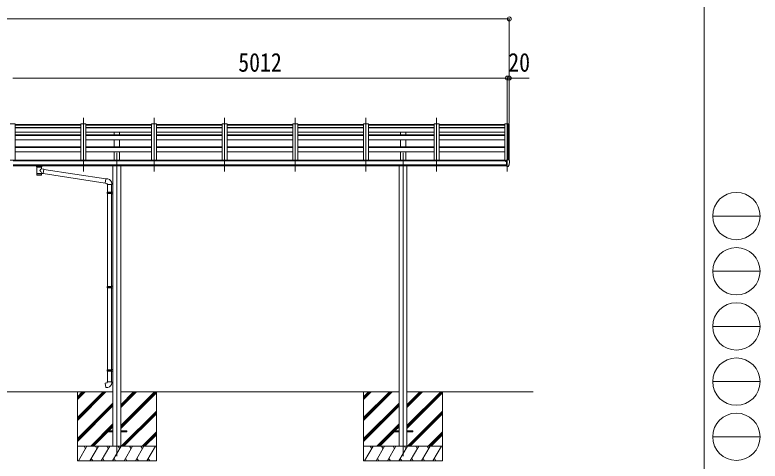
# Model space of a CAD drawing. Units: millimetres at full size, sheet at 1:40. Extents: x -11181 to 11305, y -7804 to 7716.
# Drawn here: x 3754 to 11305, y -3930 to 597 of the extents above; entities that cross this region are included whole.
import ezdxf
from ezdxf.enums import TextEntityAlignment as Align

# ---------------------------------------------------------------- set-up
doc = ezdxf.new("R2010")
doc.units = ezdxf.units.MM
doc.header["$LTSCALE"] = 40
doc.header["$PDMODE"] = 32
doc.header["$PDSIZE"] = 40
for name, color, linetype, lineweight in [('0-0_0', 7, 'Continuous', 9), ('0-1_本体', 4, 'Continuous', 9), ('0-2_部品', 7, 'Continuous', 9), ('0-8_PARTS2', 2, 'Continuous', 9), ('0-A_寸法', 6, 'Continuous', 9), ('F-0_240', 7, 'Continuous', 9)]:
    doc.layers.add(name, color=color, linetype=linetype, lineweight=lineweight)
doc.styles.add('ＭＳ ゴシック', font='')
doc.styles.get('ＭＳ ゴシック').set_extended_font_data('MS Gothic')

msp = doc.modelspace()

# ---------------------------------------------------------------- linework, layer by layer
at = {"layer": '0-0_0'}
for p, q in [((2714.72, -3228.41), (4747.71, -3228.41)), ((4387.21, -3228.41), (4387.21, -3928.41)), ((4387.21, -3489.14), (4647.94, -3228.41)), ((4387.21, -3503.28), (4662.09, -3228.41)), ((4387.21, -3517.42), (4676.23, -3228.41)), ((4387.21, -3305.29), (4464.1, -3228.41)), ((4387.21, -3291.15), (4449.95, -3228.41)), ((4387.21, -3277.01), (4435.81, -3228.41)), ((4826.71, -3228.41), (7647.71, -3228.41)), ((4826.71, -3570.14), (5168.44, -3228.41)), ((4826.71, -3584.28), (5182.59, -3228.41)), ((4826.71, -3386.29), (4984.6, -3228.41)), ((4826.71, -3372.15), (4970.45, -3228.41)), ((4826.71, -3358.01), (4956.31, -3228.41)), ((4826.71, -3598.42), (5187.21, -3237.92)), ((5187.21, -3228.41), (5187.21, -3928.41)), ((7287.21, -3228.41), (7287.21, -3928.41)), ((7287.21, -3489.14), (7547.94, -3228.41)), ((7287.21, -3503.28), (7562.09, -3228.41)), ((7287.21, -3517.42), (7576.23, -3228.41)), ((7287.21, -3305.29), (7364.1, -3228.41)), ((7287.21, -3291.15), (7349.95, -3228.41)), ((7287.21, -3277.01), (7335.81, -3228.41)), ((7726.71, -3570.14), (8068.44, -3228.41)), ((7726.71, -3584.28), (8082.59, -3228.41)), ((7726.71, -3386.29), (7884.6, -3228.41)), ((7726.71, -3372.15), (7870.45, -3228.41)), ((7726.71, -3358.01), (7856.31, -3228.41)), ((7726.71, -3228.41), (9004.78, -3228.41)), ((7726.71, -3598.42), (8087.21, -3237.92)), ((8087.21, -3228.41), (8087.21, -3928.41)), ((4387.21, -3701.27), (4747.71, -3340.77)), ((4387.21, -3715.41), (4747.71, -3354.91)), ((4387.21, -3729.55), (4747.71, -3369.06)), ((7287.21, -3701.27), (7647.71, -3340.77)), ((7287.21, -3715.41), (7647.71, -3354.91)), ((7287.21, -3729.55), (7647.71, -3369.06)), ((4830.57, -3778.41), (5187.21, -3421.77)), ((4844.72, -3778.41), (5187.21, -3435.91)), ((4858.86, -3778.41), (5187.21, -3450.05)), ((7730.57, -3778.41), (8087.21, -3421.77)), ((7744.72, -3778.41), (8087.21, -3435.91)), ((7758.86, -3778.41), (8087.21, -3450.05)), ((4522.21, -3778.41), (4747.71, -3552.9)), ((4690.86, -3623.9), (4747.71, -3567.04)), ((4705, -3623.9), (4747.71, -3581.19)), ((7422.21, -3778.41), (7647.71, -3552.9)), ((7590.86, -3623.9), (7647.71, -3567.04)), ((7605, -3623.9), (7647.71, -3581.19)), ((4536.35, -3778.41), (4687.21, -3627.54)), ((4550.49, -3778.41), (4696, -3632.9)), ((5042.71, -3778.41), (5187.21, -3633.9)), ((5056.85, -3778.41), (5187.21, -3648.04)), ((5070.99, -3778.41), (5187.21, -3662.19)), ((7436.35, -3778.41), (7587.21, -3627.54)), ((7450.49, -3778.41), (7596, -3632.9)), ((7942.71, -3778.41), (8087.21, -3633.9)), ((7956.85, -3778.41), (8087.21, -3648.04)), ((7970.99, -3778.41), (8087.21, -3662.19)), ((5187.21, -3778.41), (4387.21, -3778.41)), ((4397.5, -3928.41), (4484.11, -3778.41)), ((4469.11, -3804.39), (4454.11, -3778.41)), ((4512.97, -3928.41), (4599.58, -3778.41)), ((4584.58, -3804.39), (4569.57, -3778.41)), ((4628.44, -3928.41), (4715.05, -3778.41)), ((4700.05, -3804.39), (4685.04, -3778.41)), ((4743.91, -3928.41), (4830.52, -3778.41)), ((4815.52, -3804.39), (4800.51, -3778.41)), ((4859.38, -3928.41), (4945.99, -3778.41)), ((4930.99, -3804.39), (4915.99, -3778.41)), ((4974.85, -3928.41), (5061.46, -3778.41)), ((5031.46, -3778.41), (5046.46, -3804.39)), ((5090.32, -3928.41), (5176.93, -3778.41)), ((8087.21, -3778.41), (7287.21, -3778.41)), ((7297.5, -3928.41), (7384.11, -3778.41)), ((7369.11, -3804.39), (7354.11, -3778.41)), ((7412.97, -3928.41), (7499.58, -3778.41)), ((7484.58, -3804.39), (7469.57, -3778.41)), ((7528.44, -3928.41), (7615.05, -3778.41)), ((7600.05, -3804.39), (7585.04, -3778.41)), ((7643.91, -3928.41), (7730.52, -3778.41)), ((7715.52, -3804.39), (7700.51, -3778.41)), ((7759.38, -3928.41), (7845.99, -3778.41)), ((7830.99, -3804.39), (7815.99, -3778.41)), ((7874.85, -3928.41), (7961.46, -3778.41)), ((7931.46, -3778.41), (7946.46, -3804.39)), ((7990.32, -3928.41), (8076.93, -3778.41)), ((4527.97, -3902.43), (4542.97, -3928.41)), ((4643.44, -3902.43), (4658.44, -3928.41)), ((4758.91, -3902.43), (4773.91, -3928.41)), ((4874.38, -3902.43), (4889.38, -3928.41)), ((4989.85, -3902.43), (5004.85, -3928.41)), ((5105.32, -3902.43), (5120.32, -3928.41)), ((7427.97, -3902.43), (7442.97, -3928.41)), ((7543.44, -3902.43), (7558.44, -3928.41)), ((7658.91, -3902.43), (7673.91, -3928.41)), ((7774.38, -3902.43), (7789.38, -3928.41)), ((7889.85, -3902.43), (7904.85, -3928.41)), ((8005.32, -3902.43), (8020.32, -3928.41)), ((4387.21, -3928.41), (5187.21, -3928.41)), ((7287.21, -3928.41), (8087.21, -3928.41))]:
    msp.add_line(p, q, dxfattribs=at)
at = {"layer": '0-1_本体'}
for p, q in [((3756.21, -508.36), (3706.21, -508.36)), ((3756.21, -508.36), (3756.21, -875.95)), ((3756.21, -520.56), (4422.21, -520.56)), ((3756.22, -513.49), (4422.22, -513.49)), ((4422.21, -508.36), (4422.21, -875.95)), ((4422.21, -508.36), (4472.21, -508.36)), ((4472.21, -508.36), (4472.21, -875.95)), ((4472.21, -520.56), (5138.21, -520.56)), ((4472.22, -513.49), (5138.22, -513.49)), ((5138.21, -508.36), (5138.21, -875.95)), ((5138.21, -508.36), (5188.21, -508.36)), ((5188.21, -508.36), (5188.21, -875.95)), ((5188.21, -520.56), (5854.21, -520.56)), ((5188.22, -513.49), (5854.21, -513.49)), ((5854.21, -508.36), (5854.21, -875.95)), ((5854.21, -508.36), (5904.21, -508.36)), ((5904.21, -508.36), (5904.21, -875.95)), ((5904.21, -513.49), (6570.21, -513.49)), ((5904.21, -520.56), (6570.21, -520.56)), ((6570.21, -508.36), (6570.21, -875.95)), ((6570.21, -508.36), (6620.21, -508.36)), ((6620.21, -508.36), (6620.21, -875.95)), ((6620.21, -513.49), (7286.21, -513.49)), ((6620.21, -520.56), (7286.21, -520.56)), ((7286.21, -508.36), (7286.21, -875.95)), ((7286.21, -508.36), (7336.21, -508.36)), ((7336.21, -508.36), (7336.21, -875.95)), ((7336.21, -513.49), (8002.21, -513.49)), ((7336.21, -520.56), (8002.21, -520.56)), ((8002.21, -508.36), (8002.21, -875.95)), ((8002.21, -508.36), (8052.21, -508.36)), ((8052.21, -508.36), (8052.21, -875.95)), ((8052.21, -513.49), (8718.21, -513.49)), ((8052.21, -520.56), (8718.21, -520.56)), ((8718.21, -507.76), (8718.21, -882.48)), ((8754.14, -507.97), (8753.51, -509.59)), ((8754.21, -507.85), (8754.21, -872.68)), ((8762.27, -508.18), (8754.43, -507.77)), ((8763.21, -509.07), (8763.22, -879.22)), ((3756.21, -546.87), (4422.21, -546.87)), ((3756.21, -549.43), (4422.21, -549.43)), ((3756.21, -594.17), (4422.21, -594.17)), ((4472.21, -546.87), (5138.21, -546.87)), ((4472.21, -549.43), (5138.21, -549.43)), ((4472.21, -594.17), (5138.21, -594.17)), ((4759.71, -621.15), (4759.71, -594.17)), ((4814.71, -621.15), (4814.71, -594.17)), ((5188.21, -546.87), (5854.21, -546.87)), ((5188.21, -549.43), (5854.21, -549.43)), ((5188.21, -594.17), (5854.21, -594.17)), ((5904.21, -546.87), (6570.21, -546.87)), ((5904.21, -549.43), (6570.21, -549.43)), ((5904.21, -594.17), (6570.21, -594.17)), ((6620.21, -546.87), (7286.21, -546.87)), ((6620.21, -549.43), (7286.21, -549.43)), ((6620.21, -594.17), (7286.21, -594.17)), ((7336.21, -546.87), (8002.21, -546.87)), ((7336.21, -549.43), (8002.21, -549.43)), ((7336.21, -594.17), (8002.21, -594.17)), ((7659.71, -621.15), (7659.71, -594.17)), ((7714.71, -621.15), (7714.71, -594.17)), ((8052.21, -546.87), (8718.21, -546.87)), ((8052.21, -549.43), (8718.21, -549.43)), ((8052.21, -594.17), (8718.21, -594.17)), ((3756.21, -621.15), (4422.21, -621.15)), ((3756.21, -626.1), (4422.21, -626.1)), ((3756.21, -670.29), (4422.21, -670.29)), ((4472.21, -621.15), (5138.21, -621.15)), ((4472.21, -626.1), (5138.21, -626.1)), ((4472.21, -670.29), (5138.21, -670.29)), ((4759.71, -742.06), (4759.71, -670.29)), ((4814.71, -742.06), (4814.71, -670.29)), ((5188.21, -621.15), (5854.21, -621.15)), ((5188.21, -626.1), (5854.21, -626.1)), ((5188.21, -670.29), (5854.21, -670.29)), ((5904.21, -621.15), (6570.21, -621.15)), ((5904.21, -626.1), (6570.21, -626.1)), ((5904.21, -670.29), (6570.21, -670.29)), ((6620.21, -621.15), (7286.21, -621.15)), ((6620.21, -626.1), (7286.21, -626.1)), ((6620.21, -670.29), (7286.21, -670.29)), ((7336.21, -621.15), (8002.21, -621.15)), ((7336.21, -626.1), (8002.21, -626.1)), ((7336.21, -670.29), (8002.21, -670.29)), ((7659.71, -742.06), (7659.71, -670.29)), ((7714.71, -742.06), (7714.71, -670.29)), ((8052.21, -621.15), (8718.21, -621.15)), ((8052.21, -626.1), (8718.21, -626.1)), ((8052.21, -670.29), (8718.21, -670.29)), ((3756.21, -742.06), (4422.21, -742.06)), ((3756.21, -748.86), (4422.21, -748.86)), ((4472.21, -742.06), (5138.21, -742.06)), ((4472.21, -748.86), (5138.21, -748.86)), ((5188.21, -742.06), (5854.21, -742.06)), ((5188.21, -748.86), (5854.21, -748.86)), ((5904.21, -742.06), (6570.21, -742.06)), ((5904.21, -748.86), (6570.21, -748.86)), ((6620.21, -742.06), (7286.21, -742.06)), ((6620.21, -748.86), (7286.21, -748.86)), ((7336.21, -742.06), (8002.21, -742.06)), ((7336.21, -748.86), (8002.21, -748.86)), ((8052.21, -742.06), (8718.21, -742.06)), ((8052.21, -748.86), (8718.21, -748.86)), ((3756.21, -792.41), (4422.21, -792.41)), ((4472.21, -792.41), (5138.21, -792.41)), ((4759.71, -875.95), (4759.71, -792.41)), ((4814.71, -875.95), (4814.71, -792.41)), ((5188.21, -792.41), (5854.21, -792.41)), ((5904.21, -792.41), (6570.21, -792.41)), ((6620.21, -792.41), (7286.21, -792.41)), ((7336.21, -792.41), (8002.21, -792.41)), ((7659.71, -875.95), (7659.71, -792.41)), ((7714.71, -875.95), (7714.71, -792.41)), ((8052.21, -792.41), (8718.21, -792.41)), ((3756.21, -875.95), (3706.21, -875.95)), ((3737.71, -882.48), (8736.71, -882.48)), ((3761.21, -875.95), (8713.21, -875.95)), ((3761.21, -882.48), (3761.21, -875.95)), ((8713.21, -882.48), (8713.21, -875.95)), ((8736.71, -923.88), (3737.71, -923.88)), ((3737.71, -935.73), (8736.71, -935.66)), ((4747.71, -936.02), (4747.71, -3778.43)), ((4826.71, -936.02), (4826.71, -3778.43)), ((7647.71, -936.02), (7647.71, -3778.43)), ((7726.71, -936.02), (7726.71, -3778.43))]:
    msp.add_line(p, q, dxfattribs=at)
msp.add_lwpolyline([(8753.51, -872.68), (8753.51, -507.76), (8718.21, -507.76)], dxfattribs=at)
msp.add_circle((8729.24, -887.39), 3, dxfattribs=at)
for centre, radius, start, end in [((8754.42, -508.07), 0.301, 87.13321, 158.93673), ((8762.21, -509.18), 1, 6.67014, 87)]:
    msp.add_arc(centre, radius, start, end, dxfattribs=at)
at = {"layer": '0-2_部品'}
for p, q in [((8726.71, -878.53), (8726.71, -882.48)), ((8741.71, -877.36), (8727.71, -877.42)), ((8731.21, -877.4), (8731.21, -875.51)), ((8731.71, -887.59), (8731.41, -887.59)), ((8732.24, -887.59), (8731.71, -887.59)), ((8732.04, -875.09), (8741.71, -874.37)), ((8736.71, -882.41), (8743.21, -882.01)), ((8741.71, -873.59), (8743.21, -873.59)), ((8741.71, -873.59), (8741.71, -879.76)), ((8743.21, -941.18), (8743.21, -872.68)), ((8758.3, -873.24), (8762.37, -879.05)), ((8765.21, -882.05), (8765.21, -882.68)), ((3971.71, -941.98), (3971.71, -935.87)), ((3975.81, -946.48), (3975.8, -1026.78)), ((4021.61, -964.06), (4021.61, -946.47)), ((4046.84, -967.96), (4021.61, -964.05)), ((4025.71, -941.98), (4025.71, -935.87)), ((4046.84, -967.96), (4039.82, -1013.22)), ((4673.67, -1067.27), (4046.52, -969.98)), ((8736.71, -937.98), (8742.21, -937.98)), ((8742.71, -938.98), (8742.21, -937.98)), ((8743.21, -938.98), (8742.71, -938.98)), ((8744.71, -941.08), (8743.21, -941.18)), ((8744.71, -941.08), (8748.42, -940.86)), ((8750.84, -939.36), (8760.58, -923.98)), ((4021.63, -1026.78), (4021.61, -1010.15)), ((4021.61, -1010.4), (4039.82, -1013.22)), ((4670.01, -1109.21), (4040.09, -1011.48)), ((4694.64, -1067.66), (4673.8, -1065.84)), ((4689.71, -1123.4), (4735.71, -1123.4)), ((4691.71, -1123.4), (4691.71, -1202.66)), ((4733.71, -1123.4), (4733.71, -1200.1)), ((4735.71, -1123.4), (4735.71, -1112.49)), ((4689.71, -1204.66), (4690.71, -1202.66)), ((4689.71, -1204.66), (4733.71, -1204.66)), ((4689.71, -1204.66), (4689.71, -1212.66)), ((4690.71, -1202.66), (4733.71, -1202.66)), ((4729.24, -1204.66), (4728.81, -1202.66)), ((4731.71, -1200.16), (4747.71, -1199.69)), ((4731.71, -1202.16), (4731.71, -1200.16)), ((4731.71, -1202.16), (4733.71, -1202.16)), ((4747.71, -1199.69), (4747.71, -1217.63)), ((4689.71, -1212.66), (4733.71, -1212.66)), ((4689.71, -1212.66), (4690.71, -1214.66)), ((4690.71, -1214.66), (4733.71, -1214.66)), ((4691.71, -1214.66), (4691.71, -2158.85)), ((4731.71, -1217.16), (4731.71, -1215.16)), ((4731.71, -1217.16), (4747.71, -1217.63)), ((4733.71, -1217.22), (4733.71, -2156.29)), ((4689.71, -2160.85), (4690.71, -2158.85)), ((4689.71, -2160.85), (4733.71, -2160.85)), ((4689.71, -2160.85), (4689.71, -2168.85)), ((4689.71, -2168.85), (4733.71, -2168.85)), ((4689.71, -2168.85), (4690.71, -2170.85)), ((4690.71, -2158.85), (4733.71, -2158.85)), ((4690.71, -2170.85), (4733.71, -2170.85)), ((4691.71, -2170.85), (4691.71, -3004.01)), ((4729.24, -2160.85), (4728.81, -2158.85)), ((4731.71, -2156.35), (4747.71, -2155.88)), ((4731.71, -2158.35), (4731.71, -2156.35)), ((4731.71, -2158.35), (4733.71, -2158.35)), ((4731.71, -2173.35), (4731.71, -2171.35)), ((4731.71, -2173.35), (4747.71, -2173.82)), ((4733.71, -2173.41), (4733.71, -3001.45)), ((4747.71, -2155.88), (4747.71, -2173.82)), ((4689.71, -3006.01), (4690.71, -3004.01)), ((4689.71, -3006.01), (4733.71, -3006.01)), ((4689.71, -3006.01), (4689.71, -3014.01)), ((4689.71, -3014.01), (4733.71, -3014.01)), ((4689.71, -3014.01), (4690.71, -3016.01)), ((4690.71, -3004.01), (4733.71, -3004.01)), ((4690.71, -3016.01), (4733.71, -3016.01)), ((4691.71, -3016.01), (4691.71, -3126.01)), ((4729.24, -3006.01), (4728.81, -3004.01)), ((4731.71, -3001.51), (4747.71, -3001.04)), ((4731.71, -3003.51), (4731.71, -3001.51)), ((4731.71, -3003.51), (4733.71, -3003.51)), ((4731.71, -3018.51), (4731.71, -3016.51)), ((4731.71, -3018.51), (4747.71, -3018.98)), ((4733.71, -3018.57), (4733.71, -3126.01)), ((4747.71, -3001.04), (4747.71, -3018.98)), ((4689.71, -3126.01), (4735.71, -3126.01)), ((4689.71, -3136.01), (4689.71, -3126.01)), ((4735.71, -3126.01), (4735.71, -3136.93))]:
    msp.add_line(p, q, dxfattribs=at)
at = {"layer": '0-2_部品', "color": 4}
for p, q in [((4747.71, -3623.9), (4687.21, -3623.9)), ((4687.21, -3623.9), (4687.21, -3632.9)), ((4887.21, -3623.9), (4826.71, -3623.9)), ((4887.21, -3623.9), (4887.21, -3632.9)), ((7647.71, -3623.9), (7587.21, -3623.9)), ((7587.21, -3623.9), (7587.21, -3632.9)), ((7787.21, -3623.9), (7726.71, -3623.9)), ((7787.21, -3623.9), (7787.21, -3632.9)), ((4747.71, -3632.9), (4687.21, -3632.9)), ((4887.21, -3632.9), (4826.71, -3632.9)), ((7647.71, -3632.9), (7587.21, -3632.9)), ((7787.21, -3632.9), (7726.71, -3632.9))]:
    msp.add_line(p, q, dxfattribs=at)
at = {"layer": '0-2_部品'}
for points in [[(8726.71, -885.98), (8726.71, -887.59), (8726.24, -887.59)], [(8731.41, -886.4), (8731.41, -887.59), (8726.71, -887.59)], [(8732.04, -875.09), (8731.87, -875.11), (8731.71, -875.14), (8731.57, -875.18), (8731.45, -875.24), (8731.35, -875.3), (8731.27, -875.36), (8731.23, -875.43), (8731.21, -875.51)], [(8736.71, -937.98), (8736.71, -879.76), (8741.71, -879.76)], [(8743.21, -872.68), (8755.21, -872.68), (8757.55, -872.82)], [(3971.75, -942.04), (3971.73, -941.69), (3971.98, -940.73), (3972.5, -939.84), (3973.3, -939.01), (3974.41, -938.21), (3975.81, -937.48)], [(3971.75, -941.93), (3971.73, -942.28), (3971.98, -943.24), (3972.5, -944.12), (3973.3, -944.96), (3974.41, -945.76), (3975.81, -946.48)], [(4021.61, -937.5), (4021.85, -937.59), (4023.2, -938.32), (4024.32, -939.17), (4025.07, -940.04), (4025.53, -940.94), (4025.7, -941.82)], [(4021.61, -946.47), (4021.85, -946.38), (4023.2, -945.64), (4024.32, -944.8), (4025.07, -943.93), (4025.53, -943.03), (4025.7, -942.15)], [(8743.21, -927.29), (8740.05, -926.88), (8736.71, -926.45)], [(4673.8, -1065.84), (4669.79, -1111.66), (4689.71, -1113.4), (4689.71, -1123.4)], [(4729.24, -1204.66), (4729.24, -1212.66), (4728.81, -1214.66)], [(4731.71, -1215.16), (4733.71, -1215.16), (4733.71, -1202.16)], [(4729.24, -2160.85), (4729.24, -2168.85), (4728.81, -2170.85)], [(4731.71, -2171.35), (4733.71, -2171.35), (4733.71, -2158.35)], [(4729.24, -3006.01), (4729.24, -3014.01), (4728.81, -3016.01)], [(4731.71, -3016.51), (4733.71, -3016.51), (4733.71, -3003.51)], [(4694.64, -3181.75), (4673.8, -3183.58), (4669.79, -3137.75), (4689.71, -3136.01)]]:
    msp.add_lwpolyline(points, dxfattribs=at)
for centre, radius, start, end in [((8729.21, -887.59), 2.5, 28.35764, 180), ((8729.21, -887.59), 2.5, 0, 28.35764), ((8757.49, -873.82), 1, 35, 86.5), ((8572.72, -882.67), 192.49, 347.8767, 359.9992), ((8762.21, -882.05), 3, 0, 87), ((3988.78, -987.2), 51.38, 92.46126, 104.61963), ((4008.67, -987.2), 51.38, 75.38037, 87.53874), ((8748.24, -937.86), 3, 273.5, 330), ((8757.99, -922.48), 3, 330, 348.16652), ((4690.71, -1112.49), 45, 0, 85), ((4690.71, -3136.93), 45, 275, 0)]:
    msp.add_arc(centre, radius, start, end, dxfattribs=at)
for centre, major_axis, ratio, start_param, end_param in [((8727.71, -878.52), (0.02, 1.1), 0.906239, 0.0206394, 1.5914357), ((3998.71, -947.68), (-22.91, -0.42), 0.072511, 4.711586, 6.2823824), ((3998.74, -946.05), (-22.91, -0.42), 0.072511, 4.711586, 6.2823824), ((3998.69, -946.05), (22.92, -0.42), 0.07247, 0.0008089, 1.5716053), ((3998.69, -947.68), (22.92, -0.42), 0.07247, 0.0008089, 1.5716053), ((3998.71, -983.61), (-22.81, 26.62), 0.234429, 3.1563334, 4.5976381), ((4001.27, -986.25), (20.32, 22.25), 0.045535, 4.9756507, 6.2441899), ((4009.71, -941.98), (16, 0), 0.361356, 0, 0.0194874), ((4009.71, -941.98), (16, 0), 0.361356, 6.2636979, 6.2831853), ((3998.71, -1026.78), (22.92, 0), 0.101955, 6.2829723, 9.4248207), ((3998.71, -1026.78), (22.92, 0), 0.101955, 3.1415499, 6.2833984), ((3998.71, -1014.34), (22.91, 0), 0.122865, 6.2831853, 9.424778)]:
    msp.add_ellipse(centre, major_axis=major_axis, ratio=ratio, start_param=start_param, end_param=end_param, dxfattribs=at)
at = {"layer": '0-8_PARTS2'}
for p, q in [((4447.21, -992), (4447.21, -448.16)), ((5163.21, -992), (5163.21, -448.16)), ((5879.21, -992), (5879.21, -448.16)), ((6595.21, -992), (6595.21, -448.16)), ((7311.21, -992), (7311.21, -448.16)), ((8027.21, -992), (8027.21, -448.16)), ((8743.21, -472.72), (8743.21, -992)), ((4787.21, -803.2), (4787.21, -3878.43)), ((7687.21, -803.2), (7687.21, -3878.43))]:
    msp.add_line(p, q, dxfattribs=at)
at = {"layer": '0-A_寸法'}
for p, q in [((-1300.78, 556.34), (8763.21, 556.34)), ((8763.21, 556.34), (8763.21, -44.52)), ((8743.21, -44.52), (3731.21, -44.52)), ((8743.21, -44.52), (8743.21, -500.09)), ((8743.21, -44.52), (8743.21, -500.09)), ((8743.21, -44.52), (8763.21, -44.52)), ((8763.21, -44.52), (8763.21, -500.09)), ((8763.21, -44.52), (8963.21, -44.52))]:
    msp.add_line(p, q, dxfattribs=at)
for p in [(8763.21, 556.34), (8743.21, -44.52), (8763.21, -44.52)]:
    msp.add_point(p, dxfattribs=at)
at = {"layer": 'F-0_240', "color": 5}
msp.add_line((10739.39, 7716.46), (10739.39, -7803.54), dxfattribs=at)
at = {"layer": 'F-0_240', "color": 4}
for p, q in [((10824.88, -1443.54), (11304.88, -1443.54)), ((10824.88, -2003.54), (11304.88, -2003.54)), ((10824.88, -2563.54), (11304.88, -2563.54)), ((10824.88, -3123.54), (11304.88, -3123.54)), ((10824.88, -3683.54), (11304.88, -3683.54))]:
    msp.add_line(p, q, dxfattribs=at)
for centre in [(11064.88, -1443.54), (11064.88, -2003.54), (11064.88, -2563.54), (11064.88, -3123.54), (11064.88, -3683.54)]:
    msp.add_circle(centre, 240, dxfattribs=at)

# ---------------------------------------------------------------- texts
at = {"layer": '0-A_寸法', "color": 7, "style": 'ＭＳ ゴシック', "width": 0.85}
for s, p in [('5012', (6017.21, -36.52)), ('20', (8753.21, -36.52))]:
    msp.add_text(s, height=190.6, dxfattribs=at).set_placement(p, align=Align.BOTTOM_LEFT)

doc.saveas('drawing.dxf')
